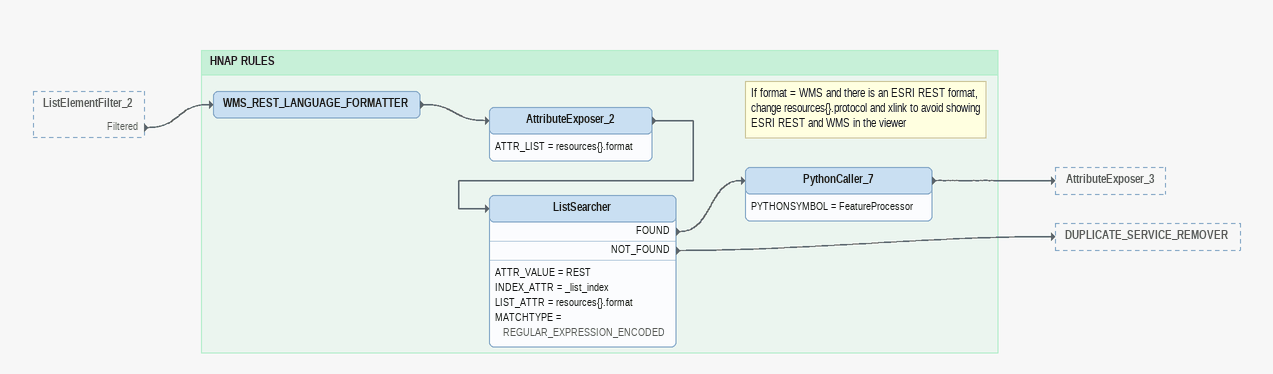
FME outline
ListElementFilter_2 [outside]
    Filtered -> WMS_REST_LANGUAGE_FORMATTER

Bookmark: HNAP RULES
WMS_REST_LANGUAGE_FORMATTER
    -> AttributeExposer_2
AttributeExposer_2
    ATTR_LIST = resources{}.format
    -> ListSearcher
ListSearcher
    ATTR_VALUE = REST
    INDEX_ATTR = _list_index
    LIST_ATTR = resources{}.format
    MATCHTYPE = REGULAR_EXPRESSION_ENCODED
    FOUND -> PythonCaller_7
    NOT_FOUND -> DUPLICATE_SERVICE_REMOVER
Note: If format = WMS and there is an ESRI REST format, change resources{}.protocol and xlink to avoid showing ESRI REST and WMS in the viewer
PythonCaller_7
    PYTHONSYMBOL = FeatureProcessor
    -> AttributeExposer_3
